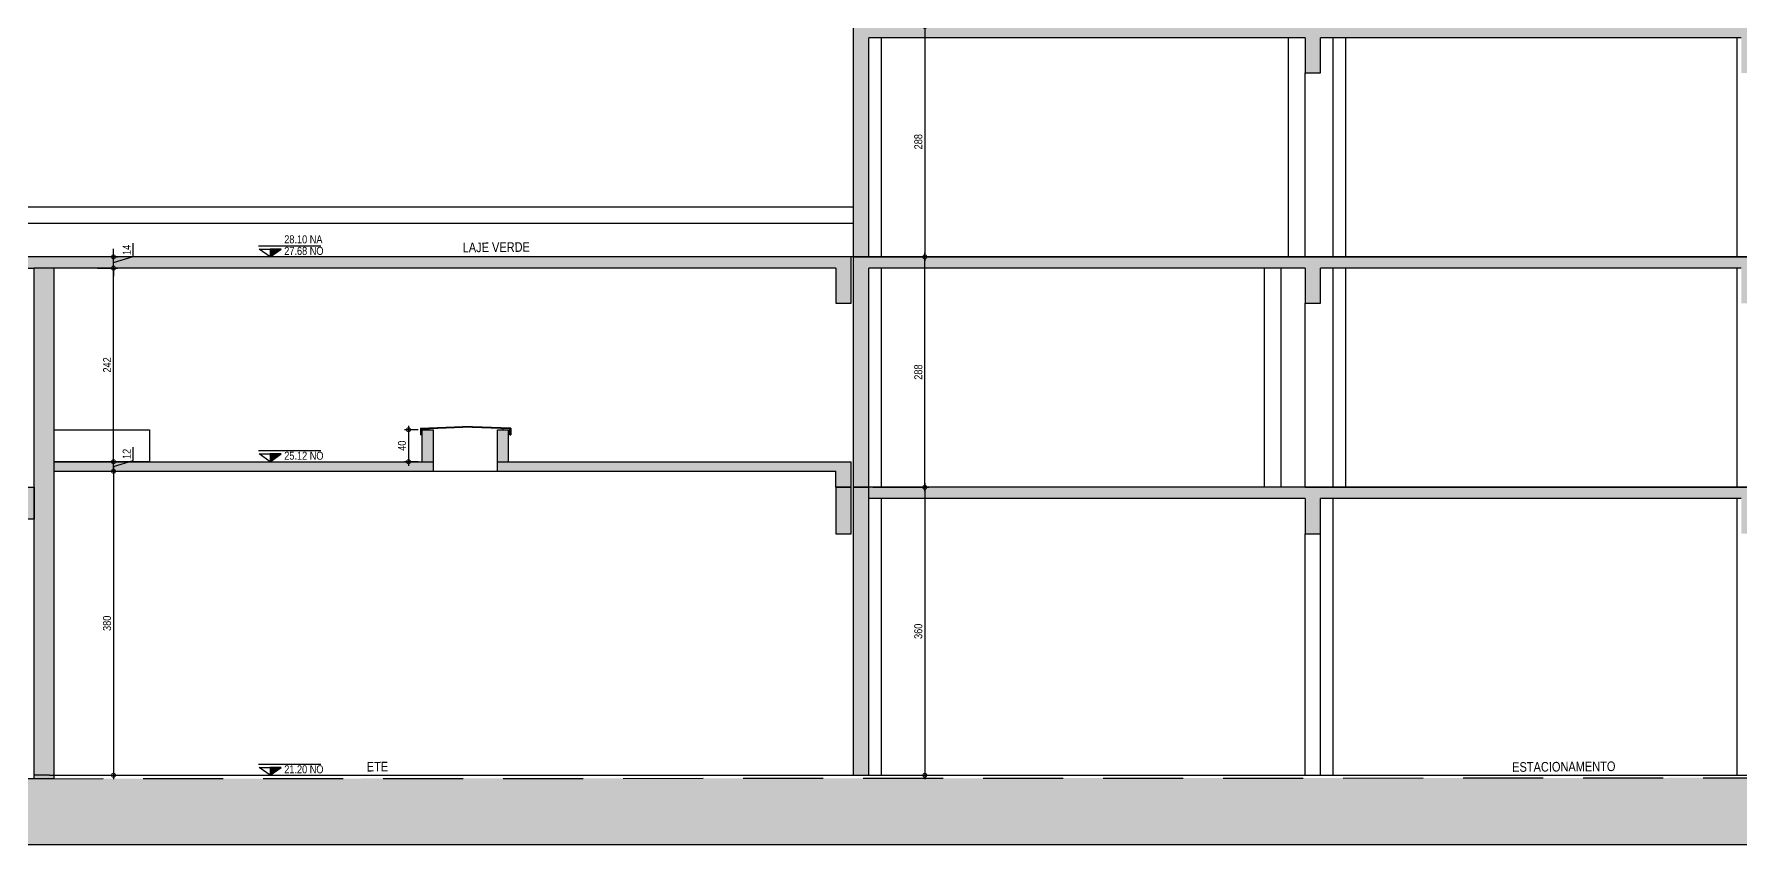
# Model space of a CAD drawing. Header units: metres. Extents: x -9086 to -7768, y 20 to 184.
# Drawn here: x -9063.81 to -9042.47, y 20.33 to 30.47 of the extents above; entities that cross this region are included whole.
import ezdxf
from ezdxf.enums import TextEntityAlignment as Align

# ---------------------------------------------------------------- set-up
doc = ezdxf.new("R2010")
doc.units = ezdxf.units.M
doc.linetypes.add('DASHEDX2', pattern=[1.5, 1, -0.5])
for name, color, linetype in [('ARQ-ALV ACAB', 4, 'Continuous'), ('ARQ-ALV OSSO', 5, 'Continuous'), ('ARQ-AUX', 7, 'Continuous'), ('ARQ-AUX1', 1, 'Continuous'), ('ARQ-AUX2', 2, 'Continuous'), ('ARQ-CAX', 1, 'Continuous'), ('ARQ-DIM', 2, 'Continuous'), ('ARQ-DIM EMBASAM', 2, 'Continuous'), ('ARQ-PRJ', 7, 'DASHEDX2'), ('ARQ-SIM', 1, 'Continuous'), ('ARQ-TXT', 2, 'Continuous'), ('ES-CORTE', 2, 'Continuous')]:
    doc.layers.add(name, color=color, linetype=linetype)
doc.styles.add('Adesa', font='ARIALN.TTF')
doc.dimstyles.new('ADESA 1-0050', dxfattribs={"dimtxt": 0.1, "dimasz": 0.1, "dimexe": 0.05, "dimexo": 0.05, "dimgap": 0.03, "dimtad": 1, "dimdec": 1, "dimlfac": 100, "dimzin": 12, "dimtxsty": 'Adesa', "dimblk": 'DOTSMALL', "dimcen": 1, "dimdle": 0.05, "dimclrd": 1, "dimclre": 1, "dimclrt": 256, "dimazin": 3, "dimtm": 1e-09, "dimtfac": 1, "dimtdec": 1, "dimtmove": 1, "dimatfit": 0, "dimldrblk": 'DOTSMALL', "dimfxl": 0.8, "dimtvp": 2, "dimtolj": 1, "dimtzin": 0, "dimarcsym": 0})
pattern_1 = [(45, (12.664487, 63.115115), (-0.0056126601, 0.0056126601), [])]

# ---------------------------------------------------------------- blocks, each defined once
blk = doc.blocks.new('CT AA 1 ANDAR')
at = {"layer": 'ES-CORTE'}
h = blk.add_hatch(color=8, dxfattribs=at)
h.dxf.hatch_style = 1
h.paths.add_polyline_path([(-26.101, 3.6), (-31.555, 3.6), (-31.555, 3.46), (-26.101, 3.46)])
h.paths.add_polyline_path([(-31.775, 3.6), (-31.965, 3.6), (-31.965, 3.02), (-31.775, 3.02)])
h.paths.add_polyline_path([(-31.555, 0), (-31.555, 3.6), (-31.745, 3.6), (-31.745, 3.48), (-31.745, 0)])
h.paths.add_polyline_path([(-26.101, 3.6), (-26.101, 3.02), (-25.911, 3.02), (-25.911, 3.46), (-20.651, 3.46), (-20.651, 3.02), (-20.461, 3.02), (-20.461, 3.46), (-15.301, 3.46), (-15.301, 3.02), (-15.111, 3.02), (-15.111, 3.46), (-9.951, 3.46), (-9.951, 3.02), (-9.761, 3.02), (-9.761, 3.46), (-4.601, 3.46), (-4.601, 3.02), (-4.411, 3.02), (-4.411, 3.46), (-0.415, 3.46), (-0.415, 0), (-0.225, 0), (-0.225, 3.6)])
at = {"layer": 'ARQ-ALV OSSO'}
for p, q in [((-26.101, 0), (-26.101, 3.02)), ((-26.101, 0), (-26.101, 3.02)), ((-25.911, 0), (-25.911, 3.02)), ((-25.911, 0), (-25.911, 3.02))]:
    blk.add_line(p, q, dxfattribs=at)
at = {"layer": 'ARQ-AUX1'}
for p, q in [((-31.395, 0), (-31.395, 3.46)), ((-25.751, 0), (-25.751, 3.46)), ((-25.751, 0), (-25.751, 3.46)), ((-20.701, 0), (-20.701, 3.46)), ((-20.701, 0), (-20.701, 3.46))]:
    blk.add_line(p, q, dxfattribs=at)
at = {"layer": 'ES-CORTE'}
for p, q in [((-31.77, 3.6), (-31.77, 3.6)), ((-31.77, 3.6), (-31.77, 3.6)), ((-31.745, 0), (-31.745, 3.6)), ((-31.555, 3.6, 0), (-31.745, 3.6, 0)), ((-31.555, 3.6, 0), (-31.745, 3.6, 0)), ((-31.745, 0), (-31.745, 3.48)), ((-31.555, 0), (-31.555, 3.6)), ((-0.225, 3.6, 0), (-31.555, 3.6, 0)), ((-31.555, 0), (-31.555, 3.6)), ((-26.101, 3.46), (-31.555, 3.46)), ((-0.225, 3.6, 0), (-26.101, 3.6, 0)), ((-20.651, 3.46), (-25.911, 3.46)), ((-20.651, 3.46), (-25.911, 3.46)), ((-41.797, 0), (40.794, 0)), ((-41.797, 0), (40.794, 0))]:
    blk.add_line(p, q, dxfattribs=at)
for points in [[(-31.775, 3.6), (-31.965, 3.6)], [(-31.775, 3.6), (-31.965, 3.6)], [(-26.101, 3.46), (-26.101, 3.02), (-25.911, 3.02), (-25.911, 3.46)], [(-26.101, 3.46), (-26.101, 3.02), (-25.911, 3.02), (-25.911, 3.46)]]:
    blk.add_lwpolyline(points, dxfattribs=at)
at = {"layer": 'ES-CORTE', "elevation": 0}
blk.add_lwpolyline([(-31.965, 3.6), (-31.965, 3.02), (-31.775, 3.02), (-31.775, 3.6)], dxfattribs=at)
at = {"layer": 'ARQ-TXT', "style": 'Adesa'}
for s, p in [('ETE', (-37.695, 0.048, -0.035)), ('ESTACIONAMENTO', (-22.868, 0.048, -0.035))]:
    blk.add_text(s, height=0.12, rotation=0.4387, dxfattribs=at).set_placement(p, align=Align.CENTER)
blk = doc.blocks.new('CT AA 2 ANDAR')
at = {"layer": 'ES-CORTE'}
h = blk.add_hatch(color=8, dxfattribs=at)
h.dxf.hatch_style = 1
h.paths.add_polyline_path([(-43.157, 4.0149), (-43.3469, 4.0149), (-43.3469, 3.2749), (-43.157, 3.2749), (-43.157, 3.4149)])
h.paths.add_polyline_path([(-43.157, 3.4149), (-43.157, 3.2749), (-31.965, 3.2749), (-31.965, 2.8349), (-31.775, 2.8349), (-31.775, 3.4149)])
h = blk.add_hatch(color=8, dxfattribs=at)
h.dxf.hatch_style = 1
h.paths.add_polyline_path([(-4.4108, 3.2749), (-0.4154, 3.2749), (-0.4154, 0.5349), (-0.2254, 0.5349), (-0.2254, 3.4149), (-31.7453, 3.4149), (-31.7453, 3.2749), (-31.7453, 0.5349), (-31.5553, 0.5349), (-31.5553, 3.2749), (-26.1008, 3.2749), (-26.1008, 2.8349), (-25.9108, 2.8349), (-25.9108, 3.2749), (-20.6508, 3.2749), (-20.6508, 2.8349), (-20.4608, 2.8349), (-20.4608, 3.2749), (-15.3008, 3.2749), (-15.3008, 2.8349), (-15.1108, 2.8349), (-15.1108, 3.2749), (-9.9508, 3.2749), (-9.9508, 2.8349), (-9.7608, 2.8349), (-9.7608, 3.2749), (-4.6008, 3.2749), (-4.6008, 2.835), (-4.4108, 2.8348)])
h = blk.add_hatch(color=8, dxfattribs=at)
h.dxf.hatch_style = 1
h.paths.add_polyline_path([(-41.737, 3.2749), (-41.987, 3.2749), (-41.987, -3.1073), (-41.737, -3.1073)])
h.paths.add_polyline_path([(-36.997, 0.8549), (-41.737, 0.8549), (-41.737, 0.7349), (-36.997, 0.7349)])
h.paths.add_polyline_path([(-36.997, 1.2549), (-37.137, 1.2549), (-37.137, 0.8549), (-36.997, 0.8549)])
h = blk.add_hatch(color=8, dxfattribs=at)
h.dxf.hatch_style = 1
h.paths.add_polyline_path([(-31.775, 0.8549), (-36.197, 0.8549), (-36.197, 0.7349), (-31.965, 0.7349), (-31.965, 0.5349), (-31.775, 0.5349)])
h.paths.add_polyline_path([(-36.057, 1.2549), (-36.197, 1.2549), (-36.197, 0.8549), (-36.057, 0.8549)])
at = {"layer": 'ARQ-ALV ACAB'}
blk.add_lwpolyline([(-43.132, 3.8349), (-31.7453, 3.8349)], dxfattribs=at)
at = {"layer": 'ARQ-AUX'}
for p, q in [((-26.6107, 0.5349, 0), (-26.6108, 3.2749, 0)), ((-26.4007, 0.5349, 0), (-26.4008, 3.2749, 0)), ((-25.5908, 0.5349), (-25.5908, 3.2749))]:
    blk.add_line(p, q, dxfattribs=at)
at = {"layer": 'ARQ-AUX1'}
for p, q in [((-31.3953, 0.5349), (-31.3953, 3.2749)), ((-25.7508, 0.5349), (-25.7508, 3.2749)), ((-20.7008, 0.5349), (-20.7008, 3.2749)), ((-26.1007, 0.5349, 0), (-26.1008, 2.8349)), ((-37.1601, 1.2746), (-36.627, 1.2954)), ((-37.1501, 1.2646), (-36.627, 1.2854)), ((-36.027, 1.2746), (-36.627, 1.2954)), ((-36.037, 1.2646), (-36.627, 1.2854)), ((-37.1601, 1.2746), (-37.1601, 1.1907)), ((-37.1501, 1.1907), (-37.1601, 1.1907)), ((-37.1501, 1.2646), (-37.1501, 1.1907)), ((-37.147, 1.2646), (-37.147, 1.1907)), ((-37.137, 1.1907), (-37.147, 1.1907)), ((-37.1308, 1.2549), (-37.1308, 1.2674)), ((-36.1232, 1.2549), (-36.1232, 1.2677)), ((-36.047, 1.1907), (-36.057, 1.1907)), ((-36.047, 1.2649), (-36.047, 1.1907)), ((-36.037, 1.2646), (-36.037, 1.1907)), ((-36.037, 1.1907), (-36.027, 1.1907)), ((-36.027, 1.2746), (-36.027, 1.1907))]:
    blk.add_line(p, q, dxfattribs=at)
blk.add_lwpolyline([(-43.132, 4.0399), (-31.7453, 4.0399)], dxfattribs=at)
blk.add_lwpolyline([(-41.737, 1.2549), (-40.547, 1.2549), (-40.547, 0.8549), (-41.737, 0.8549)], close=True, dxfattribs=at)
at = {"layer": 'ARQ-DIM'}
for p, q in [((-41.987, -3.1073), (-41.987, 3.2749)), ((-41.737, -3.1073), (-41.737, 3.2749)), ((-37.137, 0.8549), (-37.137, 1.2549)), ((-37.137, 1.2549, 0), (-36.997, 1.2549, 0)), ((-36.997, 0.7349), (-36.997, 1.2549)), ((-36.197, 0.7349), (-36.197, 1.2549)), ((-36.197, 1.2549, 0), (-36.057, 1.2549, 0)), ((-36.057, 0.8549), (-36.057, 1.2549)), ((-41.737, 0.8549, 0), (-36.997, 0.8549, 0)), ((-36.197, 0.8549, 0), (-31.775, 0.8549)), ((-41.737, 0.7349, 0), (-36.997, 0.7349, 0)), ((-36.197, 0.7349, 0), (-31.965, 0.7349))]:
    blk.add_line(p, q, dxfattribs=at)
for points in [[(-31.775, 0.5349), (-31.775, 0.8549)], [(-31.965, 0.5349), (-31.965, 0.7349)], [(-31.965, 0.5349), (-31.775, 0.5349)], [(-41.737, -3.1073), (-41.987, -3.1073)]]:
    blk.add_lwpolyline(points, dxfattribs=at)
at = {"layer": 'ES-CORTE'}
for p, q in [((-31.7453, 0.5349), (-31.7453, 3.4149)), ((-31.7453, 3.4149), (-31.7453, 3.4149)), ((-0.2254, 3.4149, 0), (-31.7453, 3.4149)), ((-31.5553, 0.5349), (-31.5553, 3.2749)), ((-26.1008, 3.2749), (-31.5553, 3.2749)), ((-20.6508, 3.2749), (-25.9108, 3.2749)), ((-31.7453, 0.5349), (-31.5553, 0.5349, 0)), ((-26.1008, 0.5349, 0), (1.6062, 0.5349, 0))]:
    blk.add_line(p, q, dxfattribs=at)
for points in [[(-43.157, 3.4149), (-43.157, 4.0149), (-43.3469, 4.0149), (-43.3469, 3.2749), (-41.987, 3.2749)], [(-31.7453, 3.4149), (-43.157, 3.4149)], [(-31.965, 3.2749), (-31.965, 2.8349), (-31.775, 2.8349), (-31.775, 3.4149)], [(-31.965, 3.2749), (-41.987, 3.2749)], [(-26.1008, 3.2749), (-26.1008, 2.8349), (-25.9108, 2.8349), (-25.9108, 3.2749)]]:
    blk.add_lwpolyline(points, dxfattribs=at)
at = {"layer": 'ARQ-TXT', "style": 'Adesa'}
blk.add_text('LAJE VERDE', height=0.12, rotation=0.43868, dxfattribs=at).set_placement((-36.2105, 3.4761, -0.0353), align=Align.CENTER)
blk = doc.blocks.new('CT AA 3 ANDAR')
at = {"layer": 'ES-CORTE'}
h = blk.add_hatch(color=8, dxfattribs=at)
h.dxf.hatch_style = 1
h.paths.add_polyline_path([(-31.745, 2.88), (-31.745, 0), (-31.555, 0), (-31.555, 2.74), (-26.101, 2.74), (-26.101, 2.3), (-25.911, 2.3), (-25.911, 2.74), (-20.651, 2.74), (-20.651, 2.3), (-20.461, 2.3), (-20.461, 2.74), (-15.301, 2.74), (-15.301, 2.3), (-15.111, 2.3), (-15.111, 2.74), (-9.951, 2.74), (-9.951, 2.3), (-9.935, 2.3), (-9.761, 2.3), (-9.761, 2.74), (-4.601, 2.74), (-4.601, 2.3), (-4.411, 2.3), (-4.411, 2.74), (-0.415, 2.74), (-0.415, 0), (-0.225, 0), (-0.225, 2.88)])
at = {"layer": 'ARQ-AUX'}
for p, q in [((-26.311, 0), (-26.311, 2.74)), ((-25.591, 0, 0), (-25.591, 2.74, 0))]:
    blk.add_line(p, q, dxfattribs=at)
at = {"layer": 'ARQ-AUX1'}
for p, q in [((-31.395, 0), (-31.395, 2.74)), ((-25.751, 0, 0), (-25.751, 2.74, 0)), ((-20.701, 0), (-20.701, 2.74)), ((-26.101, 0), (-26.101, 2.3))]:
    blk.add_line(p, q, dxfattribs=at)
at = {"layer": 'ES-CORTE'}
for p, q in [((-31.745, 0), (-31.745, 2.88)), ((-31.555, 0), (-31.555, 2.74)), ((-26.101, 2.74), (-31.555, 2.74)), ((-20.651, 2.74), (-25.911, 2.74)), ((-31.745, 0), (1.894, 0, 0))]:
    blk.add_line(p, q, dxfattribs=at)
for points in [[(-26.101, 2.74), (-26.101, 2.3), (-25.911, 2.3), (-25.911, 2.74)], [(-31.745, 0), (-32.44, 0)]]:
    blk.add_lwpolyline(points, dxfattribs=at)
blk = doc.blocks.new('_DotSmall')
at = {"color": 0, "linetype": 'ByBlock', "const_width": 0.5}
blk.add_lwpolyline([(-0.0625, 0, 1), (0.0625, 0, 1)], format="xyb", close=True, dxfattribs=at)
blk = doc.blocks.new('*D1547')
at = {"layer": 'ARQ-DIM', "color": 1, "lineweight": -2, "transparency": 16777216}
for p, q in [((-9063.385, 25), (-9062.764, 25)), ((-9062.814, 25.05), (-9062.814, 21.15)), ((-9063.385, 21.2), (-9062.764, 21.2))]:
    blk.add_line(p, q, dxfattribs=at)
at = {"layer": 'Defpoints', "color": 0, "transparency": 16777216}
for p in [(-9063.435, 25, 0), (-9063.435, 21.2), (-9062.814, 21.2)]:
    blk.add_point(p, dxfattribs=at)
at = {"layer": 'ARQ-DIM', "color": 1, "lineweight": -2, "transparency": 16777216, "xscale": 0.1, "yscale": 0.1, "zscale": 0.1}
for p, rotation in [((-9062.814, 25), 90), ((-9062.814, 21.2), 270)]:
    blk.add_blockref('_DotSmall', p, dxfattribs=dict(at, rotation=rotation))
at = {"layer": 'ARQ-DIM', "transparency": 16777216, "insert": (-9062.895, 23.1), "char_height": 0.1, "attachment_point": 5, "rotation": 90, "style": 'Adesa'}
blk.add_mtext('\\A1;380', dxfattribs=at)
blk = doc.blocks.new('*D1583')
at = {"layer": 'ARQ-DIM', "color": 1, "lineweight": -2, "transparency": 16777216}
for p, q in [((-9062.814, 25.12), (-9062.814, 25.22)), ((-9062.568, 25.134), (-9062.568, 25.303)), ((-9063.049, 25), (-9062.764, 25)), ((-9062.978, 25.12), (-9062.764, 25.12)), ((-9062.814, 25.06), (-9062.568, 25.134)), ((-9062.814, 25), (-9062.814, 25.12)), ((-9062.814, 25), (-9062.814, 25.12)), ((-9062.814, 25), (-9062.814, 24.9))]:
    blk.add_line(p, q, dxfattribs=at)
at = {"layer": 'Defpoints', "color": 0, "transparency": 16777216}
for p in [(-9063.099, 25), (-9063.028, 25.12), (-9062.814, 25.12)]:
    blk.add_point(p, dxfattribs=at)
at = {"layer": 'ARQ-DIM', "color": 1, "lineweight": -2, "transparency": 16777216, "xscale": 0.1, "yscale": 0.1, "zscale": 0.1}
for p, rotation in [((-9062.814, 25.12), 270), ((-9062.814, 25), 90)]:
    blk.add_blockref('_DotSmall', p, dxfattribs=dict(at, rotation=rotation))
at = {"layer": 'ARQ-DIM', "transparency": 16777216, "insert": (-9062.649, 25.218), "char_height": 0.1, "attachment_point": 5, "rotation": 90, "style": 'Adesa'}
blk.add_mtext('\\A1;12', dxfattribs=at)
blk = doc.blocks.new('*D1584')
at = {"layer": 'ARQ-DIM', "color": 1, "lineweight": -2, "transparency": 16777216}
for p, q in [((-9063.014, 27.54), (-9062.764, 27.54)), ((-9062.814, 25.07), (-9062.814, 27.59)), ((-9063.085, 25.12), (-9062.764, 25.12))]:
    blk.add_line(p, q, dxfattribs=at)
at = {"layer": 'Defpoints', "color": 0, "transparency": 16777216}
for p in [(-9063.064, 27.54), (-9062.814, 27.54), (-9063.135, 25.12, 0)]:
    blk.add_point(p, dxfattribs=at)
at = {"layer": 'ARQ-DIM', "color": 1, "lineweight": -2, "transparency": 16777216, "xscale": 0.1, "yscale": 0.1, "zscale": 0.1}
for p, rotation in [((-9062.814, 27.54), 90), ((-9062.814, 25.12), 270)]:
    blk.add_blockref('_DotSmall', p, dxfattribs=dict(at, rotation=rotation))
at = {"layer": 'ARQ-DIM', "transparency": 16777216, "insert": (-9062.894, 26.33), "char_height": 0.1, "attachment_point": 5, "rotation": 90, "style": 'Adesa'}
blk.add_mtext('\\A1;242', dxfattribs=at)
blk = doc.blocks.new('*D1579')
at = {"layer": 'ARQ-DIM', "color": 1, "lineweight": -2, "transparency": 16777216}
for p, q in [((-9053.324, 27.68), (-9052.624, 27.68)), ((-9052.674, 24.75), (-9052.674, 27.73)), ((-9053.324, 24.8), (-9052.624, 24.8))]:
    blk.add_line(p, q, dxfattribs=at)
at = {"layer": 'Defpoints', "color": 0, "transparency": 16777216}
for p in [(-9053.374, 27.68), (-9052.674, 27.68), (-9053.374, 24.8)]:
    blk.add_point(p, dxfattribs=at)
at = {"layer": 'ARQ-DIM', "color": 1, "lineweight": -2, "transparency": 16777216, "xscale": 0.1, "yscale": 0.1, "zscale": 0.1}
for p, rotation in [((-9052.674, 27.68), 90), ((-9052.674, 24.8), 270)]:
    blk.add_blockref('_DotSmall', p, dxfattribs=dict(at, rotation=rotation))
at = {"layer": 'ARQ-DIM', "transparency": 16777216, "insert": (-9052.755, 26.24), "char_height": 0.1, "attachment_point": 5, "rotation": 90, "style": 'Adesa'}
blk.add_mtext('\\A1;288', dxfattribs=at)
blk = doc.blocks.new('*D1577')
at = {"layer": 'ARQ-DIM', "color": 1, "lineweight": -2, "transparency": 16777216}
for p, q in [((-9053.324, 30.56), (-9052.624, 30.56)), ((-9052.674, 30.61), (-9052.674, 27.63)), ((-9053.324, 27.68), (-9052.624, 27.68))]:
    blk.add_line(p, q, dxfattribs=at)
at = {"layer": 'Defpoints', "color": 0, "transparency": 16777216}
for p in [(-9053.374, 30.56), (-9053.374, 27.68), (-9052.674, 27.68)]:
    blk.add_point(p, dxfattribs=at)
at = {"layer": 'ARQ-DIM', "color": 1, "lineweight": -2, "transparency": 16777216, "xscale": 0.1, "yscale": 0.1, "zscale": 0.1}
for p, rotation in [((-9052.674, 30.56), 90), ((-9052.674, 27.68), 270)]:
    blk.add_blockref('_DotSmall', p, dxfattribs=dict(at, rotation=rotation))
at = {"layer": 'ARQ-DIM', "transparency": 16777216, "insert": (-9052.755, 29.12), "char_height": 0.1, "attachment_point": 5, "rotation": 90, "style": 'Adesa'}
blk.add_mtext('\\A1;288', dxfattribs=at)
blk = doc.blocks.new('*D1555')
at = {"layer": 'Defpoints', "color": 0, "transparency": 16777216}
for p in [(-9053.374, 24.8), (-9053.35, 21.2), (-9052.674, 21.2)]:
    blk.add_point(p, dxfattribs=at)
at = {"layer": 'ES-CORTE', "color": 1, "lineweight": -2, "transparency": 16777216}
for p, q in [((-9053.324, 24.8), (-9052.624, 24.8)), ((-9052.674, 24.85), (-9052.674, 21.15)), ((-9053.3, 21.2), (-9052.624, 21.2))]:
    blk.add_line(p, q, dxfattribs=at)
at = {"layer": 'ES-CORTE', "color": 1, "lineweight": -2, "transparency": 16777216, "xscale": 0.1, "yscale": 0.1, "zscale": 0.1}
for p, rotation in [((-9052.674, 24.8), 90), ((-9052.674, 21.2), 270)]:
    blk.add_blockref('_DotSmall', p, dxfattribs=dict(at, rotation=rotation))
at = {"layer": 'ES-CORTE', "transparency": 16777216, "insert": (-9052.755, 23), "char_height": 0.1, "attachment_point": 5, "rotation": 90, "style": 'Adesa'}
blk.add_mtext('\\A1;360', dxfattribs=at)
blk = doc.blocks.new('*U926')
h = blk.add_hatch()
h.set_pattern_fill('ANSI31', color=1, scale=0.0025, style=0)
h.set_pattern_definition(pattern_1)
h.paths.add_polyline_path([(0.138, 0.098), (0.001, 0.098), (0, 0)])
at = {"color": 1}
blk.add_line((-0.142, 0.14), (0.633, 0.14), dxfattribs=at)
for points in [[(-0.137, 0.098), (0.001, 0.098), (0, 0), (-0.137, 0.098)], [(0.138, 0.098), (0.001, 0.098), (0, 0), (0.138, 0.098)]]:
    blk.add_lwpolyline(points, close=True, dxfattribs=at)
at = {"color": 1, "style": 'Adesa'}
blk.add_attdef('PAVIMENTO_001', (-0.013, 0.338), '', height=0.1, dxfattribs=at)
at = {"color": 3, "style": 'Adesa'}
blk.add_attdef('NA', text='', height=0.1, dxfattribs=at).set_placement((0.178, 0.14), align=Align.BOTTOM_LEFT)
blk.add_attdef('NO', text='', height=0.1, dxfattribs=at).set_placement((0.178, 0.125), align=Align.TOP_LEFT)
blk = doc.blocks.new('*D1589')
at = {"layer": 'ARQ-DIM', "color": 1, "lineweight": -2, "transparency": 16777216}
for p, q in [((-9062.814, 27.68), (-9062.814, 27.78)), ((-9062.568, 27.684), (-9062.568, 27.853)), ((-9062.839, 27.68), (-9062.764, 27.68)), ((-9062.839, 27.54), (-9062.764, 27.54)), ((-9062.814, 27.61), (-9062.568, 27.684)), ((-9062.814, 27.54), (-9062.814, 27.68)), ((-9062.814, 27.54), (-9062.814, 27.68)), ((-9062.814, 27.54), (-9062.814, 27.44))]:
    blk.add_line(p, q, dxfattribs=at)
at = {"layer": 'Defpoints', "color": 0, "transparency": 16777216}
for p in [(-9062.889, 27.68), (-9062.889, 27.54), (-9062.814, 27.68)]:
    blk.add_point(p, dxfattribs=at)
at = {"layer": 'ARQ-DIM', "color": 1, "lineweight": -2, "transparency": 16777216, "xscale": 0.1, "yscale": 0.1, "zscale": 0.1}
for p, rotation in [((-9062.814, 27.68), 270), ((-9062.814, 27.54), 90)]:
    blk.add_blockref('_DotSmall', p, dxfattribs=dict(at, rotation=rotation))
at = {"layer": 'ARQ-DIM', "transparency": 16777216, "insert": (-9062.649, 27.768), "char_height": 0.1, "attachment_point": 5, "rotation": 90, "style": 'Adesa'}
blk.add_mtext('\\A1;14', dxfattribs=at)
blk = doc.blocks.new('*U1082')
h = blk.add_hatch()
h.set_pattern_fill('ANSI31', color=1, scale=0.0025, style=0)
h.set_pattern_definition(pattern_1)
h.paths.add_polyline_path([(0.138, 0.098), (0.001, 0.098), (0, 0)])
at = {"color": 1}
blk.add_line((-0.142, 0.14), (0.633, 0.14), dxfattribs=at)
for points in [[(-0.137, 0.098), (0.001, 0.098), (0, 0), (-0.137, 0.098)], [(0.138, 0.098), (0.001, 0.098), (0, 0), (0.138, 0.098)]]:
    blk.add_lwpolyline(points, close=True, dxfattribs=at)
at = {"color": 1, "style": 'Adesa'}
blk.add_attdef('PAVIMENTO_001', (-0.013, 0.338), '', height=0.1, dxfattribs=at)
at = {"color": 3, "style": 'Adesa'}
blk.add_attdef('NA', text='', height=0.1, dxfattribs=at).set_placement((0.178, 0.14), align=Align.BOTTOM_LEFT)
blk.add_attdef('NO', text='', height=0.1, dxfattribs=at).set_placement((0.178, 0.125), align=Align.TOP_LEFT)
blk = doc.blocks.new('*U1084')
h = blk.add_hatch()
h.set_pattern_fill('ANSI31', color=1, scale=0.0025, style=0)
h.set_pattern_definition(pattern_1)
h.paths.add_polyline_path([(0.138, 0.098), (0.001, 0.098), (0, 0)])
at = {"color": 1}
blk.add_line((-0.142, 0.14), (0.633, 0.14), dxfattribs=at)
for points in [[(-0.137, 0.098), (0.001, 0.098), (0, 0), (-0.137, 0.098)], [(0.138, 0.098), (0.001, 0.098), (0, 0), (0.138, 0.098)]]:
    blk.add_lwpolyline(points, close=True, dxfattribs=at)
at = {"color": 1, "style": 'Adesa'}
blk.add_attdef('PAVIMENTO_001', (-0.013, 0.338), '', height=0.1, dxfattribs=at)
at = {"color": 3, "style": 'Adesa'}
blk.add_attdef('NA', text='', height=0.1, dxfattribs=at).set_placement((0.178, 0.14), align=Align.BOTTOM_LEFT)
blk.add_attdef('NO', text='', height=0.1, dxfattribs=at).set_placement((0.178, 0.125), align=Align.TOP_LEFT)
blk = doc.blocks.new('*D1590')
at = {"layer": 'ARQ-DIM', "color": 1, "lineweight": -2, "transparency": 16777216}
for p, q in [((-9059.006, 25.52), (-9059.177, 25.52)), ((-9059.127, 25.57), (-9059.127, 25.07)), ((-9059.006, 25.12), (-9059.177, 25.12))]:
    blk.add_line(p, q, dxfattribs=at)
at = {"layer": 'Defpoints', "color": 0, "transparency": 16777216}
for p in [(-9058.956, 25.52), (-9059.127, 25.12), (-9058.956, 25.12)]:
    blk.add_point(p, dxfattribs=at)
at = {"layer": 'ARQ-DIM', "color": 1, "lineweight": -2, "transparency": 16777216, "xscale": 0.1, "yscale": 0.1, "zscale": 0.1}
for p, rotation in [((-9059.127, 25.52), 90), ((-9059.127, 25.12), 270)]:
    blk.add_blockref('_DotSmall', p, dxfattribs=dict(at, rotation=rotation))
at = {"layer": 'ARQ-DIM', "transparency": 16777216, "insert": (-9059.208, 25.32), "char_height": 0.1, "attachment_point": 5, "rotation": 90, "style": 'Adesa'}
blk.add_mtext('\\A1;40', dxfattribs=at)
blk = doc.blocks.new('CTE ELEV')
at = {"layer": 'ARQ-AUX'}
h = blk.add_hatch(dxfattribs=at)
h.set_pattern_fill('EARTH', color=8, scale=0.1)
edge = h.paths.add_edge_path()
edge.add_line((-8985.5736, 21.1977), (-9063.4352, 21.158))
edge.add_line((-9063.4352, 21.158), (-9063.4352, 21.1579))
edge.add_line((-9063.4352, 21.1579), (-9063.6252, 21.1579))
edge.add_line((-9063.6252, 21.1579), (-9084.9452, 21.147))
edge.add_line((-9084.9452, 21.147), (-9084.9452, 20.997))
edge.add_arc((-9085.6952, 19.4053), 1.7595, 64.76999, 98.16848)
edge.add_line((-9085.9452, 21.147), (-9085.9452, 20.3302))
edge.add_line((-9085.9452, 20.3302), (-8979.5671, 20.3302))
edge.add_line((-8979.5671, 20.3302), (-8979.5671, 21.2))
edge.add_line((-8979.5671, 21.2), (-8981.0249, 21.2))
edge.add_line((-8981.0249, 21.2), (-8981.0269, 21.1988))
edge.add_line((-8981.0269, 21.1988), (-8985.5756, 21.1988))
edge.add_line((-8985.5756, 21.1988), (-8985.5736, 21.1977))
at = {"layer": 'ARQ-AUX2'}
h = blk.add_hatch(color=8, dxfattribs=at)
h.dxf.hatch_style = 1
h.paths.add_polyline_path([(-9070.1395, 24.4), (-9069.9395, 24.4), (-9069.9395, 24.8), (-9070.1395, 24.8)])
h.paths.add_polyline_path([(-9069.121, 24.8), (-9069.311, 24.8), (-9069.311, 24.4), (-9069.121, 24.4)])
h.paths.add_polyline_path([(-9068.3107, 24.8), (-9068.5107, 24.8), (-9068.5107, 24.4), (-9068.3107, 24.4)])
h.paths.add_polyline_path([(-9067.7112, 24.4), (-9067.5213, 24.4), (-9067.5213, 24.8), (-9067.7112, 24.8)])
h.paths.add_polyline_path([(-9066.9112, 24.4), (-9066.7212, 24.4), (-9066.7212, 24.8), (-9066.9112, 24.8)])
h.paths.add_polyline_path([(-9065.9212, 24.8), (-9066.1112, 24.8), (-9066.1112, 24.4), (-9065.9212, 24.4)])
h.paths.add_polyline_path([(-9065.3112, 24.4), (-9065.1212, 24.4), (-9065.1212, 24.8), (-9065.3112, 24.8)])
h.paths.add_polyline_path([(-9064.006, 24.4), (-9063.806, 24.4), (-9063.806, 24.8), (-9064.006, 24.8)])
at = {"layer": 'ARQ-AUX'}
for points in [[(-9058.816, 25), (-9058.016, 25)], [(-8979.5671, 21.2), (-8979.5671, 20.3302), (-9085.9452, 20.3302), (-9085.9452, 21.147)]]:
    blk.add_lwpolyline(points, dxfattribs=at)
at = {"layer": 'ARQ-AUX2'}
blk.add_lwpolyline([(-9063.806, 24.4), (-9064.006, 24.4), (-9064.006, 24.8), (-9063.806, 24.8)], close=True, dxfattribs=at)
for points in [[(-9063.6252, 21.1579), (-9084.9452, 21.147)], [(-9063.6159, 21.2), (-9063.806, 21.2)]]:
    blk.add_lwpolyline(points, dxfattribs=at)
at = {"layer": 'ARQ-PRJ'}
blk.add_lwpolyline([(-9084.9452, 21.147), (-8981.0249, 21.2)], dxfattribs=at)
blk.add_blockref('CT AA 3 ANDAR', (-9021.819, 27.68))
at = {"layer": 'ARQ-ALV ACAB'}
blk.add_blockref('CT AA 2 ANDAR', (-9021.819, 24.2651), dxfattribs=at)
at = {"layer": 'ARQ-CAX'}
blk.add_blockref('CT AA 1 ANDAR', (-9021.819, 21.2), dxfattribs=at)
at = {"layer": 'ARQ-SIM', "color": 1}
ref = blk.add_blockref('*U926', (-9060.8577, 27.68), dxfattribs=at)
ref.add_attrib('NA', '28.10 NA', dxfattribs={"layer": '0', "color": 3, "height": 0.1, "style": 'Adesa'}).set_placement((-9060.6798, 27.8197), align=Align.BOTTOM_LEFT)
ref.add_attrib('NO', '27.68 NO', dxfattribs={"layer": '0', "color": 3, "height": 0.1, "style": 'Adesa'}).set_placement((-9060.6798, 27.805), align=Align.TOP_LEFT)
ref = blk.add_blockref('*U1082', (-9060.8577, 25.12, 0), dxfattribs=at)
ref.add_attrib('NO', '25.12 NO', dxfattribs={"layer": '0', "color": 3, "height": 0.1, "style": 'Adesa'}).set_placement((-9060.6798, 25.245, 0), align=Align.TOP_LEFT)
ref = blk.add_blockref('*U1084', (-9060.8577, 21.2), dxfattribs=at)
ref.add_attrib('NO', '21.20 NO', dxfattribs={"layer": '0', "color": 3, "height": 0.1, "style": 'Adesa'}).set_placement((-9060.6798, 21.325), align=Align.TOP_LEFT)
at = {"layer": 'ARQ-DIM'}
for base, p1, p2, picture, middle in [((-9052.6739, 27.68), (-9053.3743, 30.56), (-9053.3743, 27.68), '*D1577', (-9052.7549, 29.12)), ((-9062.8139, 27.68), (-9062.889, 27.54), (-9062.889, 27.68), '*D1589', (-9062.6485, 27.7137)), ((-9062.8139, 27.54), (-9063.1349, 25.12, 0), (-9063.064, 27.54), '*D1584', (-9062.8941, 26.33)), ((-9052.6739, 27.68), (-9053.3743, 24.8), (-9053.3743, 27.68), '*D1579', (-9052.7549, 26.24)), ((-9059.1267, 25.12), (-9058.956, 25.52), (-9058.956, 25.12), '*D1590', (-9059.2078, 25.32)), ((-9062.8139, 25.12, 0), (-9063.0988, 25, 0), (-9063.0284, 25.12, 0), '*D1583', (-9062.6485, 25.1637, 0)), ((-9062.8139, 21.2), (-9063.4352, 25, 0), (-9063.4352, 21.2), '*D1547', (-9062.895, 23.1))]:
    dim = blk.add_linear_dim(base=base, p1=p1, p2=p2, angle=90, dimstyle='ADESA 1-0050', dxfattribs=at)
    dim.commit()
    dim.dimension.update_dxf_attribs({"geometry": picture, "text_midpoint": middle})
at = {"layer": 'ES-CORTE'}
dim = blk.add_linear_dim(base=(-9052.6739, 21.2), p1=(-9053.3743, 24.8), p2=(-9053.3496, 21.2), angle=90, dimstyle='ADESA 1-0050', dxfattribs=at)
dim.commit()
dim.dimension.update_dxf_attribs({"geometry": '*D1555', "text_midpoint": (-9052.7549, 23)})

msp = doc.modelspace()

# ---------------------------------------------------------------- block references
at = {"layer": 'ARQ-DIM EMBASAM'}
msp.add_blockref('CTE ELEV', (0, 0), dxfattribs=at)

doc.saveas('drawing.dxf')
